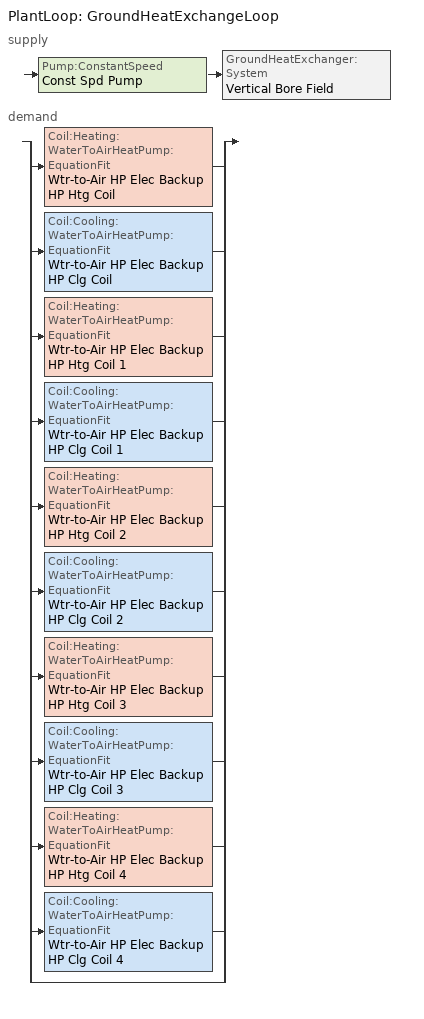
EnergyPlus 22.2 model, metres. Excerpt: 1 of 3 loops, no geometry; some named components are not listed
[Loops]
PlantLoop 'GroundHeatExchangeLoop'
 supply: Pump:ConstantSpeed 'Const Spd Pump' > GroundHeatExchanger:System 'Vertical Bore Field'
 demand: split
  | Coil:Heating:WaterToAirHeatPump:EquationFit 'Wtr-to-Air HP Elec Backup HP Htg Coil'
  | Coil:Cooling:WaterToAirHeatPump:EquationFit 'Wtr-to-Air HP Elec Backup HP Clg Coil'
  | Coil:Heating:WaterToAirHeatPump:EquationFit 'Wtr-to-Air HP Elec Backup HP Htg Coil 1'
  | Coil:Cooling:WaterToAirHeatPump:EquationFit 'Wtr-to-Air HP Elec Backup HP Clg Coil 1'
  | Coil:Heating:WaterToAirHeatPump:EquationFit 'Wtr-to-Air HP Elec Backup HP Htg Coil 2'
  | Coil:Cooling:WaterToAirHeatPump:EquationFit 'Wtr-to-Air HP Elec Backup HP Clg Coil 2'
  | Coil:Heating:WaterToAirHeatPump:EquationFit 'Wtr-to-Air HP Elec Backup HP Htg Coil 3'
  | Coil:Cooling:WaterToAirHeatPump:EquationFit 'Wtr-to-Air HP Elec Backup HP Clg Coil 3'
  | Coil:Heating:WaterToAirHeatPump:EquationFit 'Wtr-to-Air HP Elec Backup HP Htg Coil 4'
  | Coil:Cooling:WaterToAirHeatPump:EquationFit 'Wtr-to-Air HP Elec Backup HP Clg Coil 4'
  | bypass
[ZoneControl:Thermostat] Temperature Difference Between Cutout And Setpoint {deltaC}=0
Name | Zone or ZoneList | Control Type Schedule | Control 1
TZ_Kitchen_and_Den Thermostat | TZ_Kitchen_and_Den | TZ_Kitchen_and_Den Thermostat Schedule | Thermostat Setpoint Dual Setpoint 1
TZ_LivingRoom_Entry Thermostat | TZ_LivingRoom_Entry | TZ_LivingRoom_Entry Thermostat Schedule | Thermostat Setpoint Dual Setpoint 4
TZ_MasterBedroom Thermostat | TZ_MasterBedroom | TZ_MasterBedroom Thermostat Schedule | Thermostat Setpoint Dual Setpoint 2
TZ_NortheastBedroom Thermostat | TZ_NortheastBedroom | TZ_NortheastBedroom Thermostat Schedule | Thermostat Setpoint Dual Setpoint 5
TZ_SouthEastBedroom Thermostat | TZ_SouthEastBedroom | TZ_SouthEastBedroom Thermostat Schedule | Thermostat Setpoint Dual Setpoint 3
[ThermostatSetpoint:DualSetpoint] Heating Setpoint Temperature Schedule=HeatingSchedule; Cooling Setpoint Temperature Schedule=CoolingSchedule
Thermostat Setpoint Dual Setpoint 1; Thermostat Setpoint Dual Setpoint 4; Thermostat Setpoint Dual Setpoint 2; Thermostat Setpoint Dual Setpoint 5; Thermostat Setpoint Dual Setpoint 3
[Fan:OnOff] Availability Schedule=Always On Discrete hvac_library; Fan Total Efficiency=0.6045; Pressure Rise {Pa}=250; Maximum Flow Rate {m3/s}=Autosize; Motor Efficiency=0.8; Motor In Airstream Fraction=1; Fan Power Ratio Function of Speed Ratio Curve=Curve Exponent 1; Fan Efficiency Ratio Function of Speed Ratio Curve=Curve Cubic 1
Wtr-to-Air HP Elec Backup Fan On Off; Wtr-to-Air HP Elec Backup Fan On Off 1; Wtr-to-Air HP Elec Backup Fan On Off 2; Wtr-to-Air HP Elec Backup Fan On Off 3; Wtr-to-Air HP Elec Backup Fan On Off 4
[Zone equipment]
TZ_Kitchen_and_Den: Wtr-to-Air HP Elec Backup
TZ_LivingRoom_Entry: Wtr-to-Air HP Elec Backup 1
TZ_MasterBedroom: Wtr-to-Air HP Elec Backup 2
TZ_NortheastBedroom: Wtr-to-Air HP Elec Backup 3
TZ_SouthEastBedroom: Wtr-to-Air HP Elec Backup 4
[Sizing:Zone] Zone Cooling Design Supply Air Temperature Input Method=SupplyAirTemperature; Zone Cooling Design Supply Air Temperature {C}=14; Zone Cooling Design Supply Air Temperature Difference {deltaC}=11.11; Zone Heating Design Supply Air Temperature Input Method=SupplyAirTemperature; Zone Heating Design Supply Air Temperature {C}=40; Zone Heating Design Supply Air Temperature Difference {deltaC}=11.11; Zone Cooling Design Supply Air Humidity Ratio {kgWater/kgDryAir}=0.0085; Zone Heating Design Supply Air Humidity Ratio {kgWater/kgDryAir}=0.008; Cooling Design Air Flow Method=DesignDay; Cooling Design Air Flow Rate {m3/s}=0; Cooling Minimum Air Flow per Zone Floor Area {m3/s-m2}=0.000762; Cooling Minimum Air Flow {m3/s}=0; Cooling Minimum Air Flow Fraction=0; Heating Design Air Flow Method=DesignDay; Heating Design Air Flow Rate {m3/s}=0; Heating Maximum Air Flow per Zone Floor Area {m3/s-m2}=0.002032; Heating Maximum Air Flow {m3/s}=0.141576; Heating Maximum Air Flow Fraction=0.3; Account for Dedicated Outdoor Air System=No; Zone Load Sizing Method=Sensible Load Only No Latent Load; Zone Latent Cooling Design Supply Air Humidity Ratio Input Method=HumidityRatioDifference; Zone Cooling Design Supply Air Humidity Ratio Difference {kgWater/kgDryAir}=0.005; Zone Latent Heating Design Supply Air Humidity Ratio Input Method=HumidityRatioDifference; Zone Humidification Design Supply Air Humidity Ratio Difference {kgWater/kgDryAir}=0.005
Name | Design Specification Outdoor Air Object
TZ_Kitchen_and_Den | TZ_Kitchen_and_Den Zero air DSOA
TZ_LivingRoom_Entry | TZ_LivingRoom_Entry Zero air DSOA
TZ_MasterBedroom | TZ_MasterBedroom Zero air DSOA
TZ_NortheastBedroom | TZ_NortheastBedroom Zero air DSOA
TZ_SouthEastBedroom | TZ_SouthEastBedroom Zero air DSOA
[DesignSpecification:OutdoorAir] Outdoor Air Method=Sum; Outdoor Air Flow per Person {m3/s-person}=0; Outdoor Air Flow per Zone Floor Area {m3/s-m2}=0; Outdoor Air Flow per Zone {m3/s}=0; Outdoor Air Flow Air Changes per Hour {1/hr}=0
TZ_Kitchen_and_Den Zero air DSOA; TZ_LivingRoom_Entry Zero air DSOA; TZ_MasterBedroom Zero air DSOA; TZ_NortheastBedroom Zero air DSOA; TZ_SouthEastBedroom Zero air DSOA
[ZoneHVAC:WaterToAirHeatPump] Availability Schedule=AlwaysUnavailable; Cooling Supply Air Flow Rate {m3/s}=Autosize; Heating Supply Air Flow Rate {m3/s}=Autosize; No Load Supply Air Flow Rate {m3/s}=Autosize; Cooling Outdoor Air Flow Rate {m3/s}=Autosize; Heating Outdoor Air Flow Rate {m3/s}=Autosize; No Load Outdoor Air Flow Rate {m3/s}=Autosize; Maximum Cycling Rate {cycles/hr}=2.5; Heat Pump Time Constant {s}=60; Fraction of On-Cycle Power Use=0.01; Heat Pump Fan Delay Time {s}=60; Maximum Supply Air Temperature from Supplemental Heater {C}=Autosize; Maximum Outdoor Dry-Bulb Temperature for Supplemental Heater Operation {C}=21; Fan Placement=BlowThrough; Heat Pump Coil Water Flow Mode=Cycling
Name | Supply Air Fan | Heating Coil | Cooling Coil | Supplemental Heating Coil
Wtr-to-Air HP Elec Backup | Wtr-to-Air HP Elec Backup Fan On Off | Wtr-to-Air HP Elec Backup HP Htg Coil | Wtr-to-Air HP Elec Backup HP Clg Coil | Wtr-to-Air HP Elec Backup Coil
Wtr-to-Air HP Elec Backup 1 | Wtr-to-Air HP Elec Backup Fan On Off 1 | Wtr-to-Air HP Elec Backup HP Htg Coil 1 | Wtr-to-Air HP Elec Backup HP Clg Coil 1 | Wtr-to-Air HP Elec Backup Coil 1
Wtr-to-Air HP Elec Backup 2 | Wtr-to-Air HP Elec Backup Fan On Off 2 | Wtr-to-Air HP Elec Backup HP Htg Coil 2 | Wtr-to-Air HP Elec Backup HP Clg Coil 2 | Wtr-to-Air HP Elec Backup Coil 2
Wtr-to-Air HP Elec Backup 3 | Wtr-to-Air HP Elec Backup Fan On Off 3 | Wtr-to-Air HP Elec Backup HP Htg Coil 3 | Wtr-to-Air HP Elec Backup HP Clg Coil 3 | Wtr-to-Air HP Elec Backup Coil 3
Wtr-to-Air HP Elec Backup 4 | Wtr-to-Air HP Elec Backup Fan On Off 4 | Wtr-to-Air HP Elec Backup HP Htg Coil 4 | Wtr-to-Air HP Elec Backup HP Clg Coil 4 | Wtr-to-Air HP Elec Backup Coil 4
[Coil:Heating:WaterToAirHeatPump:EquationFit] Rated Air Flow Rate {m3/s}=Autosize; Rated Water Flow Rate {m3/s}=Autosize; Gross Rated Heating Capacity {W}=Autosize; Gross Rated Heating COP {W/W}=4.5; Rated Entering Water Temperature {C}=20; Rated Entering Air Dry-Bulb Temperature {C}=20; Ratio of Rated Heating Capacity to Rated Cooling Capacity=1; Heating Capacity Curve=Wtr-to-Air HP Elec Backup HP Htg Coil HeatCapCurve; Heating Power Consumption Curve=Wtr-to-Air HP Elec Backup HP Htg Coil HeatPowCurve
Wtr-to-Air HP Elec Backup HP Htg Coil; Wtr-to-Air HP Elec Backup HP Htg Coil 1; Wtr-to-Air HP Elec Backup HP Htg Coil 2; Wtr-to-Air HP Elec Backup HP Htg Coil 3; Wtr-to-Air HP Elec Backup HP Htg Coil 4
[Coil:Cooling:WaterToAirHeatPump:EquationFit] Rated Air Flow Rate {m3/s}=Autosize; Rated Water Flow Rate {m3/s}=Autosize; Gross Rated Total Cooling Capacity {W}=Autosize; Gross Rated Sensible Cooling Capacity {W}=Autosize; Gross Rated Cooling COP {W/W}=3.5; Rated Entering Water Temperature {C}=30; Rated Entering Air Dry-Bulb Temperature {C}=27; Rated Entering Air Wet-Bulb Temperature {C}=19; Total Cooling Capacity Curve=Wtr-to-Air HP Elec Backup HP Clg Coil TotCoolCapCurve; Sensible Cooling Capacity Curve=Wtr-to-Air HP Elec Backup HP Clg Coil SensCoolCapCurve; Cooling Power Consumption Curve=Wtr-to-Air HP Elec Backup HP Clg Coil CoolPowCurve; Nominal Time for Condensate Removal to Begin {s}=0; Ratio of Initial Moisture Evaporation Rate and Steady State Latent Capacity=0
Wtr-to-Air HP Elec Backup HP Clg Coil; Wtr-to-Air HP Elec Backup HP Clg Coil 1; Wtr-to-Air HP Elec Backup HP Clg Coil 2; Wtr-to-Air HP Elec Backup HP Clg Coil 3; Wtr-to-Air HP Elec Backup HP Clg Coil 4
[Coil:Heating:Electric] Availability Schedule=Always On Discrete hvac_library; Efficiency=1; Nominal Capacity {W}=Autosize
Wtr-to-Air HP Elec Backup Coil; Wtr-to-Air HP Elec Backup Coil 1; Wtr-to-Air HP Elec Backup Coil 2; Wtr-to-Air HP Elec Backup Coil 3; Wtr-to-Air HP Elec Backup Coil 4
[PlantLoop]
GroundHeatExchangeLoop: Fluid Type=Water; Plant Equipment Operation Scheme=GroundHeatExchangeLoop Operation Schemes; Maximum Loop Temperature {C}=100; Minimum Loop Temperature {C}=0; Maximum Loop Flow Rate {m3/s}=Autosize; Minimum Loop Flow Rate {m3/s}=0; Plant Loop Volume {m3}=Autocalculate; Load Distribution Scheme=Optimal; Plant Loop Demand Calculation Scheme=SingleSetpoint; Common Pipe Simulation=None
[Sizing:Plant]
GroundHeatExchangeLoop: Loop Type=Condenser; Design Loop Exit Temperature {C}=82; Loop Design Temperature Difference {deltaC}=11; Sizing Option=NonCoincident; Zone Timesteps in Averaging Window=1; Coincident Sizing Factor Mode=None
[Pump:ConstantSpeed]
Const Spd Pump: Design Flow Rate {m3/s}=Autosize; Design Pump Head {Pa}=179352; Design Power Consumption {W}=Autosize; Motor Efficiency=0.95; Fraction of Motor Inefficiencies to Fluid Stream=0; Pump Control Type=Intermittent; Design Power Sizing Method=PowerPerFlowPerPressure; Design Electric Power per Unit Flow Rate {W/(m3/s)}=348701.1; Design Shaft Power per Unit Flow Rate per Unit Head {W-s/m3-Pa}=1.28205
[PlantEquipmentOperationSchemes]
GroundHeatExchangeLoop Operation Schemes: Control Scheme Object Type 1=PlantEquipmentOperation:Uncontrolled; Control Scheme Name 1=GroundHeatExchangeLoop Uncontrolled Operation Scheme; Control Scheme Schedule Name 1=Always On Discrete
[PlantEquipmentOperation:Uncontrolled]
GroundHeatExchangeLoop Uncontrolled Operation Scheme: Equipment List=GroundHeatExchangeLoop Uncontrolled Equipment List
[PlantEquipmentList]
GroundHeatExchangeLoop Uncontrolled Equipment List: GroundHeatExchanger:System, Vertical Bore Field
[SetpointManager:Scheduled]
Scheduled Deck Temp: Control Variable=Temperature; Schedule=Deck Temperature
[EnergyManagementSystem:Sensor]
Name | Output:Variable or Output:Meter Index Key | Output:Variable or Output:Meter
OutsideAirTempSensor__TZ_Kitchen_and_Den; ZoneTemperatureSensor__TZ_Kitchen_and_Den | TZ_Kitchen_and_Den | Zone Air Temperature
OutsideAirTempSensor__TZ_LivingRoom_Entry; ZoneTemperatureSensor__TZ_LivingRoom_Entry | TZ_LivingRoom_Entry | Zone Air Temperature
OutsideAirTempSensor__TZ_MasterBedroom; ZoneTemperatureSensor__TZ_MasterBedroom | TZ_MasterBedroom | Zone Air Temperature
OutsideAirTempSensor__TZ_NortheastBedroom; ZoneTemperatureSensor__TZ_NortheastBedroom | TZ_NortheastBedroom | Zone Air Temperature
OutsideAirTempSensor__TZ_SouthEastBedroom; ZoneTemperatureSensor__TZ_SouthEastBedroom | TZ_SouthEastBedroom | Zone Air Temperature
TZ_Kitchen_and_Den_heat_load_sensor | TZ_Kitchen_and_Den | Zone Predicted Sensible Load to Setpoint Heat Transfer Rate
TZ_Kitchen_and_Den_heat_load_sensor_1 | TZ_Kitchen_and_Den | Zone Mean Radiant Temperature
TZ_LivingRoom_Entry_heat_load_sensor | TZ_LivingRoom_Entry | Zone Predicted Sensible Load to Setpoint Heat Transfer Rate
TZ_LivingRoom_Entry_heat_load_sensor_1 | TZ_LivingRoom_Entry | Zone Mean Radiant Temperature
TZ_MasterBedroom_heat_load_sensor | TZ_MasterBedroom | Zone Predicted Sensible Load to Setpoint Heat Transfer Rate
TZ_MasterBedroom_heat_load_sensor_1 | TZ_MasterBedroom | Zone Mean Radiant Temperature
TZ_NortheastBedroom_heat_load_sensor | TZ_NortheastBedroom | Zone Predicted Sensible Load to Setpoint Heat Transfer Rate
TZ_NortheastBedroom_heat_load_sensor_1 | TZ_NortheastBedroom | Zone Mean Radiant Temperature
TZ_SouthEastBedroom_heat_load_sensor | TZ_SouthEastBedroom | Zone Predicted Sensible Load to Setpoint Heat Transfer Rate
TZ_SouthEastBedroom_heat_load_sensor_1 | TZ_SouthEastBedroom | Zone Mean Radiant Temperature
[Schedule:Day:Interval]
Schedule Day 58; Schedule Day 59: No, 24:00, 20
Schedule Day 60; Schedule Day 61: No, 24:00, 25.56
Schedule Day 1: No, 24:00, 0
Deck Temperature Default: No, 24:00, 23
Deck Temperature Summer Design Day; Deck Temperature Winter Design Day: No, 24:00, 12.8
[Schedule:Week:Daily]
HeatingSchedule Week Rule - Jan1-Apr29; HeatingSchedule Week Rule - Sep3-Dec31: Schedule Day 58, Schedule Day 58, Schedule Day 58, Schedule Day 58, Schedule Day 58, Schedule Day 58, Schedule Day 58, Schedule Day 58, Schedule Day 58, Schedule Day 58, Schedule Day 58, Schedule Day 58
HeatingSchedule Week Rule - Apr30-May6: Schedule Day 58, Schedule Day 59, Schedule Day 59, Schedule Day 59, Schedule Day 59, Schedule Day 59, Schedule Day 59, Schedule Day 58, Schedule Day 58, Schedule Day 58, Schedule Day 58, Schedule Day 58
HeatingSchedule Week Rule - May7-Aug26: Schedule Day 59, Schedule Day 59, Schedule Day 59, Schedule Day 59, Schedule Day 59, Schedule Day 59, Schedule Day 59, Schedule Day 58, Schedule Day 58, Schedule Day 58, Schedule Day 58, Schedule Day 58
HeatingSchedule Week Rule - Aug27-Sep2: Schedule Day 59, Schedule Day 59, Schedule Day 59, Schedule Day 59, Schedule Day 59, Schedule Day 58, Schedule Day 58, Schedule Day 58, Schedule Day 58, Schedule Day 58, Schedule Day 58, Schedule Day 58
CoolingSchedule Week Rule - Jan1-Apr29; CoolingSchedule Week Rule - Sep3-Dec31: Schedule Day 60, Schedule Day 60, Schedule Day 60, Schedule Day 60, Schedule Day 60, Schedule Day 60, Schedule Day 60, Schedule Day 60, Schedule Day 60, Schedule Day 60, Schedule Day 60, Schedule Day 60
CoolingSchedule Week Rule - Apr30-May6: Schedule Day 60, Schedule Day 61, Schedule Day 61, Schedule Day 61, Schedule Day 61, Schedule Day 61, Schedule Day 61, Schedule Day 60, Schedule Day 60, Schedule Day 60, Schedule Day 60, Schedule Day 60
CoolingSchedule Week Rule - May7-Aug26: Schedule Day 61, Schedule Day 61, Schedule Day 61, Schedule Day 61, Schedule Day 61, Schedule Day 61, Schedule Day 61, Schedule Day 60, Schedule Day 60, Schedule Day 60, Schedule Day 60, Schedule Day 60
CoolingSchedule Week Rule - Aug27-Sep2: Schedule Day 61, Schedule Day 61, Schedule Day 61, Schedule Day 61, Schedule Day 61, Schedule Day 60, Schedule Day 60, Schedule Day 60, Schedule Day 60, Schedule Day 60, Schedule Day 60, Schedule Day 60
AlwaysUnavailable Week Rule - Jan1-Dec31: Schedule Day 1, Schedule Day 1, Schedule Day 1, Schedule Day 1, Schedule Day 1, Schedule Day 1, Schedule Day 1, Schedule Day 1, Schedule Day 1, Schedule Day 1, Schedule Day 1, Schedule Day 1
Deck Temperature Week Rule - Jan1-Dec31: Deck Temperature Default, Deck Temperature Default, Deck Temperature Default, Deck Temperature Default, Deck Temperature Default, Deck Temperature Default, Deck Temperature Default, Deck Temperature Default, Deck Temperature Summer Design Day, Deck Temperature Winter Design Day, Deck Temperature Default, Deck Temperature Default
[Schedule:Year]
HeatingSchedule: HeatingSchedule Week Rule - Jan1-Apr29, 1, 1, 4, 29, HeatingSchedule Week Rule - Apr30-May6, 4, 30, 5, 6, HeatingSchedule Week Rule - May7-Aug26, 5, 7, 8, 26, HeatingSchedule Week Rule - Aug27-Sep2, 8, 27, 9, 2, HeatingSchedule Week Rule - Sep3-Dec31, 9, 3, 12, 31
CoolingSchedule: CoolingSchedule Week Rule - Jan1-Apr29, 1, 1, 4, 29, CoolingSchedule Week Rule - Apr30-May6, 4, 30, 5, 6, CoolingSchedule Week Rule - May7-Aug26, 5, 7, 8, 26, CoolingSchedule Week Rule - Aug27-Sep2, 8, 27, 9, 2, CoolingSchedule Week Rule - Sep3-Dec31, 9, 3, 12, 31
AlwaysUnavailable: AlwaysUnavailable Week Rule - Jan1-Dec31, 1, 1, 12, 31
Deck Temperature: Deck Temperature Week Rule - Jan1-Dec31, 1, 1, 12, 31
[Schedule:Compact]
TZ_Kitchen_and_Den Thermostat Schedule; TZ_LivingRoom_Entry Thermostat Schedule; TZ_MasterBedroom Thermostat Schedule; TZ_NortheastBedroom Thermostat Schedule; TZ_SouthEastBedroom Thermostat Schedule: Through: 12/31, For: AllDays, Until: 24:00, 4
[Schedule:Constant] Hourly Value=1
Always On Discrete hvac_library; Always On Discrete
[Curve:Exponent]
Curve Exponent 1: Coefficient1 Constant=0; Coefficient2 Constant=1; Coefficient3 Constant=3; Minimum Value of x {BasedOnField A2}=0; Maximum Value of x {BasedOnField A2}=1.5; Minimum Curve Output {BasedOnField A3}=0.01; Maximum Curve Output {BasedOnField A3}=1.5
[Curve:Cubic]
Curve Cubic 1: Coefficient1 Constant=0.338568; Coefficient2 x=1.72644; Coefficient3 x**2=-1.4928; Coefficient4 x**3=0.427762; Minimum Value of x {BasedOnField A2}=0.5; Maximum Value of x {BasedOnField A2}=1.5; Minimum Curve Output {BasedOnField A3}=0.3; Maximum Curve Output {BasedOnField A3}=1
[Curve:QuadLinear] Minimum Value of w {BasedOnField A2}=-100; Maximum Value of w {BasedOnField A2}=100; Minimum Value of x {BasedOnField A3}=-100; Maximum Value of x {BasedOnField A3}=100; Minimum Value of y {BasedOnField A4}=0; Maximum Value of y {BasedOnField A4}=100; Minimum Value of z {BasedOnField A5}=0; Maximum Value of z {BasedOnField A5}=100; Input Unit Type for w=Dimensionless; Input Unit Type for x=Dimensionless; Input Unit Type for y=Dimensionless; Input Unit Type for z=Dimensionless
Name | Coefficient1 Constant | Coefficient2 w | Coefficient3 x | Coefficient4 y | Coefficient5 z
Wtr-to-Air HP Elec Backup HP Htg Coil HeatCapCurve | -5.50103 | -0.966888 | 7.70755 | 0.0319289 | 0.0281125
Wtr-to-Air HP Elec Backup HP Htg Coil HeatPowCurve | -7.47518 | 6.40877 | 1.99712 | -0.050683 | 0.0113851
Wtr-to-Air HP Elec Backup HP Clg Coil TotCoolCapCurve | -0.681262 | 1.99529 | -0.936119 | 0.0208118 | 0.00843887
Wtr-to-Air HP Elec Backup HP Clg Coil CoolPowCurve | -3.20456 | 0.476565 | 3.16734 | 0.102446 | -0.0381326
[Curve:QuintLinear]
Wtr-to-Air HP Elec Backup HP Clg Coil SensCoolCapCurve: Coefficient1 Constant=2.24209; Coefficient2 v=7.28913; Coefficient3 w=-9.0608; Coefficient4 x=-0.367294; Coefficient5 y=0.218826; Coefficient6 z=0.00901534; Minimum Value of v {BasedOnField A2}=-100; Maximum Value of v {BasedOnField A2}=100; Minimum Value of w {BasedOnField A2}=-100; Maximum Value of w {BasedOnField A2}=100; Minimum Value of x {BasedOnField A3}=-100; Maximum Value of x {BasedOnField A3}=100; Minimum Value of y {BasedOnField A4}=0; Maximum Value of y {BasedOnField A4}=100; Minimum Value of z {BasedOnField A5}=0; Maximum Value of z {BasedOnField A5}=100; Input Unit Type for v=Dimensionless; Input Unit Type for w=Dimensionless; Input Unit Type for x=Dimensionless; Input Unit Type for y=Dimensionless; Input Unit Type for z=Dimensionless
